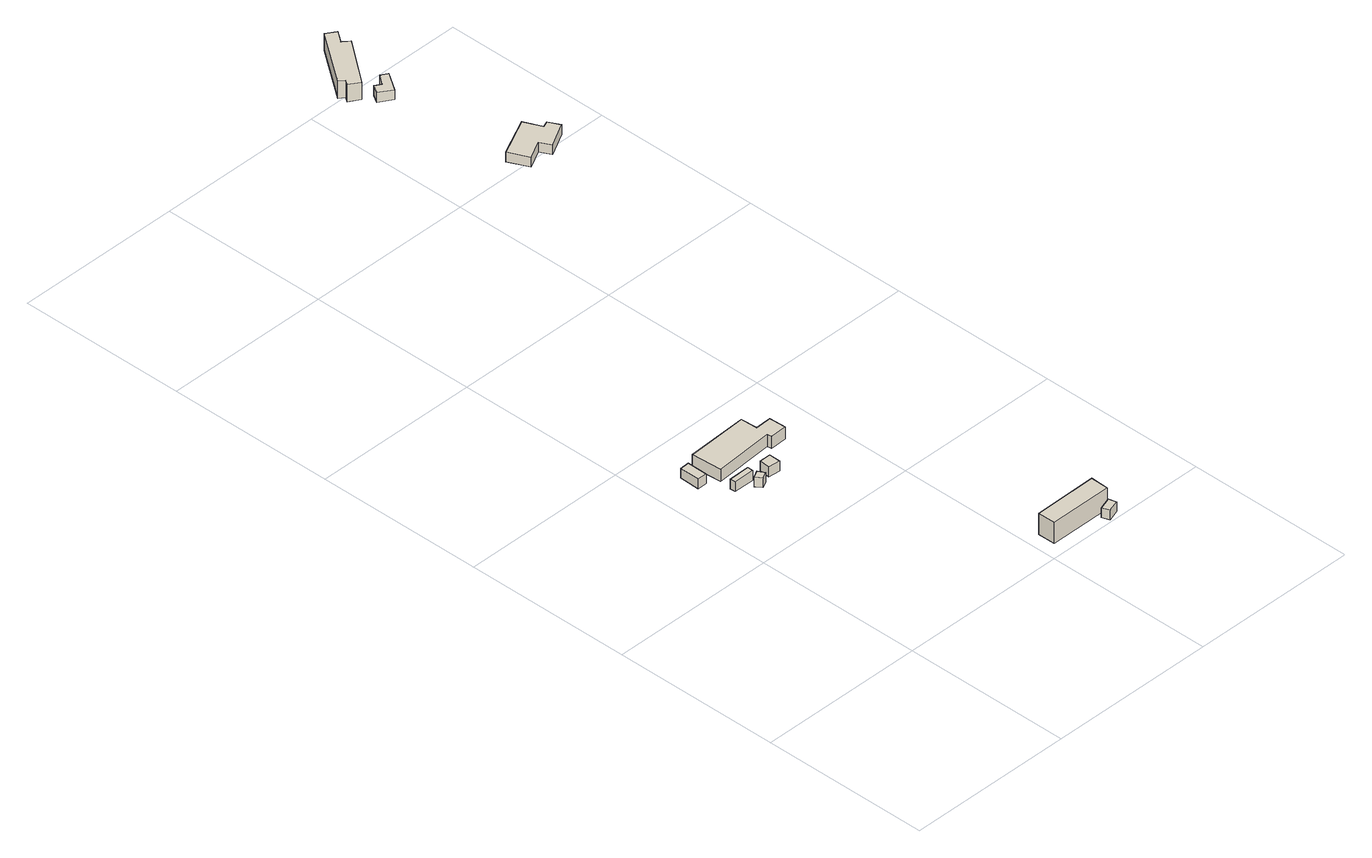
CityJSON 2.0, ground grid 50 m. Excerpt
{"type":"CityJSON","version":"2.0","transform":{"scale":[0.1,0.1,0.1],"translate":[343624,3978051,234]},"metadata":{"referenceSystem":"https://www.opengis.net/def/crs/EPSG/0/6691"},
"CityObjects":{
"building1":{"type":"Building","attributes":{"measuredHeight":3},"geometry":[{"type":"Solid","lod":"1","boundaries":[[[[0,1,2,3]],[[2,4,5,3]],[[1,6,4,2]],[[0,7,6,1]],[[3,5,7,0]],[[4,6,7,5]]]]}]},
"building2":{"type":"Building","attributes":{"measuredHeight":3},"geometry":[{"type":"Solid","lod":"1","boundaries":[[[[8,9,10,11]],[[10,12,13,11]],[[9,14,12,10]],[[8,15,14,9]],[[11,13,15,8]],[[12,14,15,13]]]]}]},
"building3":{"type":"Building","attributes":{"measuredHeight":3},"geometry":[{"type":"Solid","lod":"1","boundaries":[[[[16,17,18,19]],[[18,20,21,19]],[[17,22,20,18]],[[16,23,22,17]],[[19,21,23,16]],[[20,22,23,21]]]]}]},
"building4":{"type":"Building","attributes":{"measuredHeight":3},"geometry":[{"type":"Solid","lod":"1","boundaries":[[[[24,25,26,27]],[[26,28,29,27]],[[25,30,28,26]],[[24,31,30,25]],[[27,29,31,24]],[[28,30,31,29]]]]}]},
"building5":{"type":"Building","attributes":{"measuredHeight":3.8},"geometry":[{"type":"Solid","lod":"1","boundaries":[[[[32,33,34,35,36,37,38,39]],[[38,40,41,39]],[[37,42,40,38]],[[36,43,42,37]],[[35,44,43,36]],[[34,45,44,35]],[[33,46,45,34]],[[32,47,46,33]],[[39,41,47,32]],[[40,42,43,44,45,46,47,41]]]]}]},
"building6":{"type":"Building","attributes":{"measuredHeight":8.7},"geometry":[{"type":"Solid","lod":"1","boundaries":[[[[48,49,50,51]],[[50,52,53,51]],[[49,54,52,50]],[[48,55,54,49]],[[51,53,55,48]],[[52,54,55,53]]]]}]},
"building7":{"type":"Building","attributes":{"measuredHeight":3},"geometry":[{"type":"Solid","lod":"1","boundaries":[[[[56,57,58,59]],[[58,60,61,59]],[[57,62,60,58]],[[56,63,62,57]],[[59,61,63,56]],[[60,62,63,61]]]]}]},
"building8":{"type":"Building","attributes":{"measuredHeight":7.1},"geometry":[{"type":"Solid","lod":"1","boundaries":[[[[64,65,66,67,68,69,70,71]],[[70,72,73,71]],[[69,74,72,70]],[[68,75,74,69]],[[67,76,75,68]],[[66,77,76,67]],[[65,78,77,66]],[[64,79,78,65]],[[71,73,79,64]],[[72,74,75,76,77,78,79,73]]]]}]},
"building9":{"type":"Building","attributes":{"measuredHeight":3},"geometry":[{"type":"Solid","lod":"1","boundaries":[[[[80,81,82,83,84,85]],[[84,86,87,85]],[[83,88,86,84]],[[82,89,88,83]],[[81,90,89,82]],[[80,91,90,81]],[[85,87,91,80]],[[86,88,89,90,91,87]]]]}]},
"building10":{"type":"Building","attributes":{"measuredHeight":3},"geometry":[{"type":"Solid","lod":"1","boundaries":[[[[92,93,94,95,96,97,98,99]],[[98,100,101,99]],[[97,102,100,98]],[[96,103,102,97]],[[95,104,103,96]],[[94,105,104,95]],[[93,106,105,94]],[[92,107,106,93]],[[99,101,107,92]],[[100,102,103,104,105,106,107,101]]]]}]}
},
"vertices":[
[32,784,113],[31,723,113],[3,723,113],[5,783,113],[3,723,143],[5,783,143],[31,723,143],[32,784,143],
[134,681,98],[133,663,98],[71,664,98],[71,680,98],[71,664,128],[71,680,128],[133,663,128],[134,681,128],
[144,660,92],[155,641,92],[135,630,92],[122,649,92],[135,630,122],[122,649,122],[155,641,122],[144,660,122],
[210,680,94],[209,645,94],[173,648,94],[176,680,94],[173,648,124],[176,680,124],[209,645,124],[210,680,124],
[244,808,107],[246,758,107],[294,760,107],[296,710,107],[246,708,107],[245,721,107],[67,709,107],[61,798,107],[67,709,145],[61,798,145],[245,721,145],[246,708,145],[296,710,145],[294,760,145],[246,758,145],[244,808,145],
[544,94,6],[733,96,6],[732,42,6],[544,41,6],[732,42,71],[544,41,71],[733,96,71],[544,94,71],
[728,35,13],[734,12,13],[699,1,13],[691,23,13],[699,1,43],[691,23,43],[734,12,43],[728,35,43],
[353,2238,288],[363,2252,288],[347,2264,288],[460,2417,288],[488,2399,288],[464,2366,288],[484,2350,288],[384,2219,288],[484,2350,341],[384,2219,341],[464,2366,341],[488,2399,341],[460,2417,341],[347,2264,341],[363,2252,341],[353,2238,341],
[495,2234,267],[458,2179,267],[420,2203,267],[435,2227,267],[454,2216,267],[475,2246,267],[454,2216,297],[475,2246,297],[435,2227,297],[420,2203,297],[458,2179,297],[495,2234,297],
[693,1976,145],[717,1924,145],[735,1931,145],[752,1897,145],[679,1858,145],[662,1890,145],[608,1862,145],[580,1921,145],[608,1862,175],[580,1921,175],[662,1890,175],[679,1858,175],[752,1897,175],[735,1931,175],[717,1924,175],[693,1976,175]
]}
